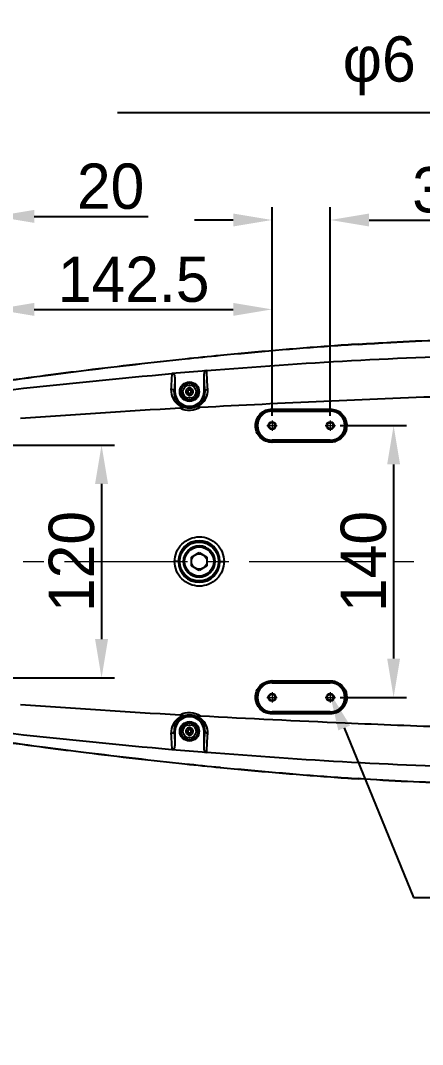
# Model space of a CAD drawing. Header units: millimetres. Extents: x 4061 to 8240, y 107 to 1541.
# Drawn here: x 6716.1 to 6778.3, y 1225.9 to 1384.2 of the extents above; entities that cross this region are included whole.
import ezdxf
from ezdxf import colors
from ezdxf.entities.mleader import LeaderData, LeaderLine
from ezdxf.math import Vec2, Vec3

# ---------------------------------------------------------------- set-up
doc = ezdxf.new("R2010")
doc.units = ezdxf.units.MM
doc.linetypes.add('CENTER2', pattern=[28.575, 19.05, -3.175, 3.175, -3.175])
doc.layers.add('中心线层', color=7, linetype='CENTER2', lineweight=0)
doc.layers.add('轮廓实线层', color=7, linetype='Continuous', lineweight=30)
doc.layers.add('尺寸标注', color=7, linetype='Continuous')
doc.styles.add('思源黑', font='SourceHanSansCN-Normal.ttf')
doc.dimstyles.new('尺寸标注_3_10比例', dxfattribs={"dimtxt": 7, "dimasz": 6, "dimexe": 2, "dimexo": 1.5, "dimgap": 1, "dimtad": 1, "dimdec": 1, "dimlfac": 3.333333, "dimdsep": 46, "dimtxsty": '思源黑', "dimcen": 0.09, "dimadec": 0, "dimazin": 0, "dimtp": 0.01, "dimtm": 0.01, "dimtfac": 1, "dimtdec": 1, "dimtofl": 0, "dimtmove": 0, "dimatfit": 3, "dimfxl": 0, "dimtolj": 1, "dimarcsym": 0})

# ---------------------------------------------------------------- blocks, each defined once
blk = doc.blocks.new('*D1366')
at = {"layer": 'Defpoints', "color": 0}
for p in [(6764.01, 1353.32), (6755.01, 1321.53), (6764.01, 1321.53)]:
    blk.add_point(p, dxfattribs=at)
at = {"layer": '轮廓实线层', "color": 0, "lineweight": -2}
for p, q in [((6755.01, 1323.03), (6755.01, 1355.32)), ((6764.01, 1323.03), (6764.01, 1355.32)), ((6749.01, 1353.32), (6743.01, 1353.32)), ((6770.01, 1353.32), (6787.73, 1353.32))]:
    blk.add_line(p, q, dxfattribs=at)
at = {"layer": '轮廓实线层', "color": 0}
for points in [[(6749.01, 1352.32), (6749.01, 1354.32), (6755.01, 1353.32)], [(6770.01, 1354.32), (6770.01, 1352.32), (6764.01, 1353.32)]]:
    blk.add_solid(points, dxfattribs=at)
at = {"layer": '轮廓实线层', "color": 0, "insert": (6781.87, 1357.95), "char_height": 7, "attachment_point": 5, "style": '思源黑'}
blk.add_mtext('\\A1;30', dxfattribs=at)
blk = doc.blocks.new('*D1367')
at = {"layer": 'Defpoints', "color": 0}
for p in [(6712.26, 1318.53), (6712.26, 1282.53), (6728.67, 1282.53)]:
    blk.add_point(p, dxfattribs=at)
at = {"layer": '轮廓实线层', "color": 0, "lineweight": -2}
for p, q in [((6713.76, 1318.53), (6730.67, 1318.53)), ((6728.67, 1312.53), (6728.67, 1288.53)), ((6713.76, 1282.53), (6730.67, 1282.53))]:
    blk.add_line(p, q, dxfattribs=at)
at = {"layer": '轮廓实线层', "color": 0}
for points in [[(6729.67, 1312.53), (6727.67, 1312.53), (6728.67, 1318.53)], [(6727.67, 1288.53), (6729.67, 1288.53), (6728.67, 1282.53)]]:
    blk.add_solid(points, dxfattribs=at)
at = {"layer": '轮廓实线层', "color": 0, "insert": (6724.05, 1300.53), "char_height": 7, "attachment_point": 5, "rotation": 90, "style": '思源黑'}
blk.add_mtext('\\A1;120', dxfattribs=at)
blk = doc.blocks.new('*D1368')
at = {"layer": 'Defpoints', "color": 0}
for p in [(6764.01, 1321.53), (6764.01, 1279.53), (6773.79, 1279.53)]:
    blk.add_point(p, dxfattribs=at)
at = {"layer": '轮廓实线层', "color": 0, "lineweight": -2}
for p, q in [((6765.51, 1321.53), (6775.79, 1321.53)), ((6773.79, 1315.53), (6773.79, 1285.53)), ((6765.51, 1279.53), (6775.79, 1279.53))]:
    blk.add_line(p, q, dxfattribs=at)
at = {"layer": '轮廓实线层', "color": 0}
for points in [[(6774.79, 1315.53), (6772.79, 1315.53), (6773.79, 1321.53)], [(6772.79, 1285.53), (6774.79, 1285.53), (6773.79, 1279.53)]]:
    blk.add_solid(points, dxfattribs=at)
at = {"layer": '轮廓实线层', "color": 0, "insert": (6769.16, 1300.53), "char_height": 7, "attachment_point": 5, "rotation": 90, "style": '思源黑'}
blk.add_mtext('\\A1;140', dxfattribs=at)
blk = doc.blocks.new('*D1369')
at = {"layer": 'Defpoints', "color": 0}
for p in [(6755.01, 1339.5), (6755.01, 1321.53), (6712.26, 1318.53)]:
    blk.add_point(p, dxfattribs=at)
at = {"layer": '轮廓实线层', "color": 0, "lineweight": -2}
for p, q in [((6712.26, 1320.03), (6712.26, 1341.5)), ((6755.01, 1323.03), (6755.01, 1341.5)), ((6718.26, 1339.5), (6749.01, 1339.5))]:
    blk.add_line(p, q, dxfattribs=at)
at = {"layer": '轮廓实线层', "color": 0}
for points in [[(6718.26, 1340.5), (6718.26, 1338.5), (6712.26, 1339.5)], [(6749.01, 1338.5), (6749.01, 1340.5), (6755.01, 1339.5)]]:
    blk.add_solid(points, dxfattribs=at)
at = {"layer": '轮廓实线层', "color": 0, "insert": (6733.63, 1344.12), "char_height": 7, "attachment_point": 5, "style": '思源黑'}
blk.add_mtext('\\A1;142.5', dxfattribs=at)
blk = doc.blocks.new('*D1370')
at = {"layer": 'Defpoints', "color": 0}
for p in [(6712.26, 1353.88), (6706.26, 1318.53), (6712.26, 1318.53)]:
    blk.add_point(p, dxfattribs=at)
at = {"layer": '轮廓实线层', "color": 0, "lineweight": -2}
for p, q in [((6706.26, 1320.03), (6706.26, 1355.88)), ((6712.26, 1320.03), (6712.26, 1355.88)), ((6700.26, 1353.88), (6694.26, 1353.88)), ((6718.26, 1353.88), (6735.88, 1353.88))]:
    blk.add_line(p, q, dxfattribs=at)
at = {"layer": '轮廓实线层', "color": 0}
for points in [[(6700.26, 1352.88), (6700.26, 1354.88), (6706.26, 1353.88)], [(6718.26, 1354.88), (6718.26, 1352.88), (6712.26, 1353.88)]]:
    blk.add_solid(points, dxfattribs=at)
at = {"layer": '轮廓实线层', "color": 0, "insert": (6730.07, 1358.5), "char_height": 7, "attachment_point": 5, "style": '思源黑'}
blk.add_mtext('\\A1;20', dxfattribs=at)

msp = doc.modelspace()

# ---------------------------------------------------------------- linework, layer by layer
for p, q in [((6740.013, 1329.039), (6740.013, 1326.78)), ((6744.506, 1326.78), (6744.506, 1329.523)), ((6740.013, 1326.78), (6739.888, 1326.78)), ((6741.746, 1326.908), (6741.746, 1326.653)), ((6742.128, 1326.908), (6741.746, 1326.908)), ((6741.746, 1326.653), (6742.128, 1326.653)), ((6742.128, 1327.29), (6742.128, 1326.908)), ((6742.383, 1327.29), (6742.128, 1327.29)), ((6742.128, 1326.653), (6742.128, 1326.27)), ((6742.383, 1326.908), (6742.383, 1327.29)), ((6742.766, 1326.908), (6742.383, 1326.908)), ((6742.383, 1326.27), (6742.383, 1326.653)), ((6742.383, 1326.653), (6742.766, 1326.653)), ((6742.766, 1326.653), (6742.766, 1326.908)), ((6744.653, 1326.78), (6744.506, 1326.78)), ((6742.128, 1326.27), (6742.383, 1326.27)), ((6755.005, 1323.785), (6755.005, 1323.962)), ((6764.005, 1323.935), (6755.005, 1323.935)), ((6755.005, 1323.785), (6764.005, 1323.785)), ((6764.005, 1323.935), (6764.005, 1323.785)), ((6755.005, 1319.125), (6755.005, 1319.275)), ((6764.005, 1319.275), (6755.005, 1319.275)), ((6764.005, 1319.125), (6755.005, 1319.125)), ((6764.005, 1319.275), (6764.005, 1319.125)), ((6742.555, 1301.223), (6743.755, 1301.916)), ((6743.755, 1301.916), (6744.955, 1301.223)), ((6740.531, 1300.53), (6739.963, 1300.53)), ((6742.555, 1299.837), (6742.555, 1301.223)), ((6743.755, 1299.145), (6742.555, 1299.837)), ((6744.955, 1299.837), (6743.755, 1299.145)), ((6744.955, 1301.223), (6744.955, 1299.837)), ((6746.967, 1300.53), (6747.591, 1300.53)), ((6755.005, 1281.785), (6755.005, 1281.935)), ((6755.005, 1281.935), (6764.005, 1281.935)), ((6755.005, 1281.785), (6764.005, 1281.785)), ((6764.005, 1281.935), (6764.005, 1281.785)), ((6755.005, 1277.098), (6755.005, 1277.275)), ((6764.005, 1277.275), (6755.005, 1277.275)), ((6755.005, 1277.125), (6764.005, 1277.125)), ((6764.005, 1277.275), (6764.005, 1277.125)), ((6741.746, 1274.408), (6741.746, 1274.153)), ((6742.128, 1274.408), (6741.746, 1274.408)), ((6742.128, 1274.79), (6742.128, 1274.408)), ((6742.383, 1274.79), (6742.128, 1274.79)), ((6742.383, 1274.408), (6742.383, 1274.79)), ((6742.766, 1274.408), (6742.383, 1274.408)), ((6742.766, 1274.153), (6742.766, 1274.408)), ((6739.888, 1274.28), (6740.013, 1274.28)), ((6740.013, 1274.28), (6740.013, 1272.022)), ((6741.746, 1274.153), (6742.128, 1274.153)), ((6742.128, 1274.153), (6742.128, 1273.77)), ((6742.128, 1273.77), (6742.383, 1273.77)), ((6742.383, 1273.77), (6742.383, 1274.153)), ((6742.383, 1274.153), (6742.766, 1274.153)), ((6744.506, 1271.537), (6744.506, 1274.28)), ((6744.506, 1274.28), (6744.653, 1274.28))]:
    msp.add_line(p, q)
for centre, radius in [((6742.255, 1326.78), 1.5), ((6742.256, 1326.78), 1.305), ((6742.256, 1326.78), 1.02), ((6755.005, 1321.53), 0.585), ((6755.005, 1321.53), 0.495), ((6764.005, 1321.53), 0.585), ((6764.005, 1321.53), 0.495), ((6743.755, 1300.53), 3), ((6743.755, 1300.53), 2.43), ((6743.755, 1300.53), 2.25), ((6743.755, 1300.53), 1.2), ((6755.005, 1279.53), 0.585), ((6755.005, 1279.53), 0.495), ((6764.005, 1279.53), 0.585), ((6764.005, 1279.53), 0.495), ((6742.255, 1274.28), 1.5), ((6742.256, 1274.28), 1.305), ((6742.256, 1274.28), 1.02)]:
    msp.add_circle(centre, radius)
for centre, radius, start, end in [((6812.911, 662.021), 673.586, 94.154595, 95.612751), ((6812.732, 663.468), 672.102, 94.148302, 95.609618), ((6805.711, 759.229), 576.112, 93.719014, 94.140815), ((6805.638, 759.426), 575.883, 93.713021, 94.134969), ((6829.749, 496.576), 839.888, 96.026277, 97.075652), ((6829.084, 502.091), 834.308, 96.020618, 97.076979), ((6820.291, 584.797), 751.162, 95.596821, 96.015255), ((6820.331, 584.004), 751.928, 95.593973, 96.011966), ((6839.078, 419.699), 917.329, 97.062436, 97.456974), ((6835.889, 445.982), 890.827, 97.06673, 97.472993), ((6829.269, 316.706), 1016.833, 94.75909, 95.063029), ((5748.444, 1274.846), 997.993, 3.004369, 3.169974), ((6826.774, 511.82), 824.39, 97.439978, 98.456834), ((6832.015, 473.375), 863.163, 97.454496, 98.425642), ((7811.799, 1268.99), 1073.98, 176.766335, 176.895291), ((7815.147, 1268.447), 1076.84, 176.774392, 176.894742), ((5748.279, 1274.49), 997.746, 3.004161, 3.161925), ((6742.267, 1326.626), 2.385, 176.28804, 248.72572), ((6742.259, 1326.78), 2.247, 179.9981, 0.0019), ((6742.257, 1326.781), 0.578, 186.53968, 217.11165), ((6742.238, 1326.775), 0.594, 34.97126, 41.6162), ((6742.267, 1326.632), 2.391, 297.57729, 3.55604), ((6742.257, 1326.786), 0.583, 247.94939, 256.10169), ((6742.257, 1326.778), 0.574, 295.14673, 309.03559), ((6810.715, 55.675), 1270.464, 93.153087, 94.268961), ((6755.003, 1321.539), 2.422, 89.94327, 270.05738), ((6755.005, 1321.53), 2.405, 90, 270), ((6755.005, 1321.53), 2.255, 90, 270), ((6764.003, 1321.539), 2.414, 284.20158, 89.9416), ((6764.005, 1321.53), 2.405, 270.01062, 90), ((6764.005, 1321.53), 2.255, 270, 90), ((6764.007, 1321.525), 2.562, 349.46693, 4.32627), ((6754.945, 1320.58), 1.627, 271.46252, 272.29094), ((6764.094, 1321.349), 2.367, 283.4343, 287.39565), ((6743.749, 1300.53), 3.218, 0.95159, 179.06113), ((6743.755, 1300.53), 3.16, 0, 359.22375), ((6743.755, 1300.53), 2.4, 180, 179.30144), ((6743.703, 1300.531), 3.171, 179.04399, 181.00873), ((6743.749, 1300.53), 3.218, 180.98455, 359.0925), ((6743.796, 1300.53), 3.171, 359.07575, 0.97524), ((6755.003, 1279.521), 2.422, 89.94467, 270.05691), ((6755.005, 1279.53), 2.405, 90, 270), ((6755.005, 1279.53), 2.255, 90, 270), ((6755.023, 1279.391), 2.715, 90.28474, 90.92151), ((6764.005, 1279.532), 2.404, 270, 89.9971), ((6764.003, 1279.521), 2.414, 270.06025, 75.08261), ((6764.005, 1279.53), 2.255, 270, 90), ((6764.121, 1279.792), 2.283, 73.31107, 76.60757), ((6764.014, 1279.536), 2.555, 356.8685, 0.15437), ((6808.481, 2510.277), 1235.288, 265.713196, 266.860335), ((6742.267, 1274.434), 2.385, 111.27684, 183.70986), ((6742.259, 1274.28), 2.247, 359.99811, 180.00189), ((6742.268, 1274.428), 2.391, 356.44388, 62.42357), ((6742.238, 1274.275), 0.594, 34.97126, 41.6162), ((6826.991, 2090.843), 826.007, 261.543599, 262.558277), ((6831.973, 2127.381), 862.856, 261.573197, 262.544511), ((7812.21, 1332.093), 1074.392, 183.104729, 183.233635), ((7815.113, 1332.611), 1076.806, 183.105256, 183.22561), ((6742.257, 1274.281), 0.578, 186.53968, 217.11165), ((6742.257, 1274.286), 0.583, 247.94939, 256.10169), ((6742.257, 1274.278), 0.574, 295.14673, 309.03559), ((5748.257, 1326.572), 997.767, 356.838077, 356.995837), ((5748.347, 1326.22), 998.09, 356.830037, 356.995623), ((6838.697, 2178.17), 914.115, 262.539676, 262.935047), ((6835.897, 2155.135), 890.885, 262.525887, 262.931556), ((6829.333, 2285.092), 1017.574, 264.937082, 265.240801), ((6829.785, 2104.836), 840.241, 262.923097, 263.972681), ((6829.1, 2099.112), 834.451, 262.921303, 263.978137), ((6820.189, 2015.283), 750.176, 263.983341, 264.402619), ((6820.344, 2017.184), 752.056, 263.986783, 264.404998), ((6812.971, 1939.728), 674.277, 264.386777, 265.843586), ((6812.739, 1937.672), 672.182, 264.389358, 265.850648), ((6805.524, 1839.187), 573.461, 265.857627, 266.281539), ((6805.651, 1841.819), 576.067, 265.863975, 266.285949)]:
    msp.add_arc(centre, radius, start, end)
for points, knots in [([(6768.342, 1334.128), (6770.017, 1334.236), (6776.772, 1334.642), (6783.537, 1334.914), (6788.626, 1334.959)], [0, 0, 0, 0, 0.2480255, 1, 1, 1, 1]), ([(6768.344, 1334.099), (6770.011, 1334.207), (6776.765, 1334.612), (6783.53, 1334.885), (6788.626, 1334.928)], [0, 0, 0, 0, 0.2468489, 1, 1, 1, 1]), ([(6744.907, 1330.033), (6752.358, 1330.654), (6767.381, 1331.727), (6782.44, 1332.302), (6790.024, 1332.291)], [0, 0, 0, 0, 0.4964268, 1, 1, 1, 1]), ([(6744.906, 1330.033), (6744.792, 1330.023), (6744.568, 1329.881), (6744.506, 1329.64), (6744.506, 1329.523)], [0, 0, 0, 0, 0.4965266, 1, 1, 1, 1]), ([(6690.862, 1323.917), (6698.893, 1325.269), (6715.121, 1327.23), (6731.373, 1328.849), (6739.531, 1329.572)], [0, 0, 0, 0, 0.4985814, 1, 1, 1, 1]), ([(6740.013, 1329.039), (6740.013, 1329.169), (6739.935, 1329.442), (6739.661, 1329.58), (6739.532, 1329.571)], [0, 0, 0, 0, 0.5019516, 1, 1, 1, 1]), ([(6739.398, 1327.158), (6739.37, 1326.627), (6739.651, 1325.397), (6740.656, 1324.553), (6741.276, 1324.33)], [0, 0, 0, 0, 0.4463637, 1, 1, 1, 1]), ([(6739.888, 1326.78), (6739.885, 1326.885), (6739.754, 1327.106), (6739.516, 1327.165), (6739.398, 1327.158)], [0, 0, 0, 0, 0.4697577, 1, 1, 1, 1]), ([(6741.941, 1327.263), (6741.93, 1327.257), (6741.91, 1327.244), (6741.891, 1327.229), (6741.881, 1327.221)], [0, 0, 0, 0, 0.4971039, 1, 1, 1, 1]), ([(6742.025, 1327.303), (6742.011, 1327.297), (6741.982, 1327.286), (6741.954, 1327.271), (6741.941, 1327.263)], [0, 0, 0, 0, 0.5023533, 1, 1, 1, 1]), ([(6742.256, 1327.357), (6742.244, 1327.361), (6742.219, 1327.365), (6742.194, 1327.361), (6742.181, 1327.358)], [0, 0, 0, 0, 0.493074, 1, 1, 1, 1]), ([(6742.332, 1327.358), (6742.319, 1327.361), (6742.294, 1327.365), (6742.267, 1327.361), (6742.256, 1327.357)], [0, 0, 0, 0, 0.5074264, 1, 1, 1, 1]), ([(6743.486, 1324.45), (6744.031, 1324.716), (6744.871, 1325.55), (6745.096, 1326.67), (6745.068, 1327.153)], [0, 0, 0, 0, 0.5561788, 1, 1, 1, 1]), ([(6743.923, 1324.385), (6750.288, 1324.729), (6762.978, 1325.346), (6775.672, 1325.888), (6781.999, 1326.08)], [0, 0, 0, 0, 0.5017095, 1, 1, 1, 1]), ([(6743.929, 1324.387), (6743.486, 1324.079), (6742.407, 1323.699), (6741.301, 1323.968), (6740.824, 1324.217)], [0, 0, 0, 0, 0.5005325, 1, 1, 1, 1]), ([(6741.276, 1324.33), (6741.296, 1324.353), (6741.316, 1324.413), (6741.381, 1324.387), (6741.384, 1324.372)], [0, 0, 0, 0, 0.6592313, 1, 1, 1, 1]), ([(6743.486, 1324.45), (6743.467, 1324.471), (6743.447, 1324.527), (6743.394, 1324.496), (6743.394, 1324.484)], [0, 0, 0, 0, 0.6920648, 1, 1, 1, 1]), ([(6743.926, 1324.385), (6743.808, 1324.379), (6743.659, 1324.376), (6743.509, 1324.427), (6743.486, 1324.45)], [0, 0, 0, 0, 0.7845887, 1, 1, 1, 1]), ([(6754.986, 1318.954), (6754.332, 1318.937), (6752.976, 1319.534), (6752.157, 1321.531), (6752.872, 1323.211), (6753.998, 1323.967), (6754.676, 1324.082), (6755.01, 1324.093)], [0, 0, 0, 0, 0.2488522, 0.4971069, 0.7456661, 0.8727736, 1, 1, 1, 1]), ([(6755.005, 1323.962), (6755.014, 1323.971), (6755.001, 1324.022), (6755.01, 1324.062), (6755.01, 1324.093)], [0, 0, 0, 0, 0.288811, 1, 1, 1, 1]), ([(6764.005, 1323.953), (6764.012, 1323.965), (6764.002, 1324.013), (6764.008, 1324.054), (6764.009, 1324.085)], [0, 0, 0, 0, 0.2991544, 1, 1, 1, 1]), ([(6764.009, 1324.085), (6764.632, 1324.112), (6765.926, 1323.577), (6766.515, 1322.338), (6766.562, 1321.718)], [0, 0, 0, 0, 0.5006936, 1, 1, 1, 1]), ([(6766.526, 1321.056), (6766.444, 1320.612), (6766.03, 1319.755), (6765.234, 1319.225), (6764.802, 1319.09)], [0, 0, 0, 0, 0.4995341, 1, 1, 1, 1]), ([(6755.005, 1319.117), (6755.016, 1319.104), (6755, 1319.041), (6755.01, 1318.992), (6755.01, 1318.955)], [0, 0, 0, 0, 0.3099438, 1, 1, 1, 1]), ([(6739.963, 1300.53), (6739.982, 1301.026), (6740.152, 1302.031), (6741.278, 1303.701), (6743.774, 1304.767), (6746.279, 1303.703), (6747.394, 1302.03), (6747.584, 1301.026), (6747.591, 1300.53)], [0, 0, 0, 0, 0.1262986, 0.252559, 0.4999151, 0.7474203, 0.8736937, 1, 1, 1, 1]), ([(6747.591, 1300.53), (6747.573, 1300.034), (6747.4, 1299.029), (6746.276, 1297.359), (6743.779, 1296.294), (6741.275, 1297.358), (6740.159, 1299.03), (6739.971, 1300.034), (6739.963, 1300.53)], [0, 0, 0, 0, 0.1263038, 0.2525654, 0.4999243, 0.7474161, 0.8736925, 1, 1, 1, 1]), ([(6755.01, 1276.967), (6754.676, 1276.984), (6753.999, 1277.09), (6752.875, 1277.848), (6752.158, 1279.519), (6752.971, 1281.533), (6754.325, 1282.095), (6754.98, 1282.105)], [0, 0, 0, 0, 0.1271461, 0.254158, 0.5026113, 0.7509465, 1, 1, 1, 1]), ([(6755.005, 1281.944), (6755.016, 1281.956), (6755, 1282.019), (6755.01, 1282.068), (6755.01, 1282.106)], [0, 0, 0, 0, 0.3099421, 1, 1, 1, 1]), ([(6764.005, 1281.935), (6764.019, 1281.944), (6763.994, 1282.014), (6764.008, 1282.059), (6764.008, 1282.097)], [0, 0, 0, 0, 0.3011255, 1, 1, 1, 1]), ([(6764.777, 1281.979), (6765.285, 1281.826), (6766.216, 1281.157), (6766.568, 1280.073), (6766.569, 1279.543)], [0, 0, 0, 0, 0.5004834, 1, 1, 1, 1]), ([(6766.566, 1279.397), (6766.531, 1278.767), (6765.954, 1277.482), (6764.641, 1276.98), (6764.009, 1276.975)], [0, 0, 0, 0, 0.4991663, 1, 1, 1, 1]), ([(6690.862, 1277.144), (6698.893, 1275.792), (6715.121, 1273.828), (6731.374, 1272.212), (6739.532, 1271.489)], [0, 0, 0, 0, 0.4985819, 1, 1, 1, 1]), ([(6741.276, 1276.73), (6740.656, 1276.508), (6739.652, 1275.663), (6739.368, 1274.433), (6739.398, 1273.903)], [0, 0, 0, 0, 0.553513, 1, 1, 1, 1]), ([(6740.824, 1276.843), (6741.3, 1277.095), (6742.406, 1277.359), (6743.488, 1276.984), (6743.929, 1276.673)], [0, 0, 0, 0, 0.4994834, 1, 1, 1, 1]), ([(6741.276, 1276.73), (6741.296, 1276.707), (6741.316, 1276.648), (6741.381, 1276.673), (6741.384, 1276.689)], [0, 0, 0, 0, 0.6590275, 1, 1, 1, 1]), ([(6743.486, 1276.61), (6743.467, 1276.59), (6743.447, 1276.533), (6743.394, 1276.564), (6743.394, 1276.577)], [0, 0, 0, 0, 0.6915662, 1, 1, 1, 1]), ([(6743.486, 1276.61), (6743.509, 1276.633), (6743.659, 1276.684), (6743.808, 1276.682), (6743.926, 1276.675)], [0, 0, 0, 0, 0.2153977, 1, 1, 1, 1]), ([(6745.068, 1273.907), (6745.095, 1274.39), (6744.872, 1275.51), (6744.031, 1276.344), (6743.486, 1276.61)], [0, 0, 0, 0, 0.4437178, 1, 1, 1, 1]), ([(6743.929, 1276.673), (6751.385, 1276.268), (6764.222, 1275.657), (6777.063, 1275.126), (6782.446, 1274.968)], [0, 0, 0, 0, 0.5810224, 1, 1, 1, 1]), ([(6755.005, 1277.098), (6755.014, 1277.089), (6755.001, 1277.038), (6755.01, 1276.998), (6755.01, 1276.967)], [0, 0, 0, 0, 0.2992445, 1, 1, 1, 1]), ([(6764.005, 1277.107), (6764.012, 1277.096), (6764.001, 1277.048), (6764.008, 1277.006), (6764.009, 1276.975)], [0, 0, 0, 0, 0.290173, 1, 1, 1, 1]), ([(6741.941, 1274.763), (6741.93, 1274.757), (6741.91, 1274.744), (6741.891, 1274.729), (6741.881, 1274.721)], [0, 0, 0, 0, 0.4971039, 1, 1, 1, 1]), ([(6742.025, 1274.803), (6742.011, 1274.797), (6741.982, 1274.786), (6741.954, 1274.771), (6741.941, 1274.763)], [0, 0, 0, 0, 0.5023533, 1, 1, 1, 1]), ([(6742.256, 1274.857), (6742.244, 1274.861), (6742.219, 1274.865), (6742.194, 1274.861), (6742.181, 1274.858)], [0, 0, 0, 0, 0.493074, 1, 1, 1, 1]), ([(6742.332, 1274.858), (6742.319, 1274.861), (6742.294, 1274.865), (6742.267, 1274.861), (6742.256, 1274.857)], [0, 0, 0, 0, 0.5074264, 1, 1, 1, 1]), ([(6739.888, 1274.28), (6739.885, 1274.176), (6739.754, 1273.954), (6739.516, 1273.896), (6739.398, 1273.903)], [0, 0, 0, 0, 0.4690024, 1, 1, 1, 1]), ([(6739.532, 1271.489), (6739.661, 1271.48), (6739.934, 1271.618), (6740.013, 1271.891), (6740.013, 1272.022)], [0, 0, 0, 0, 0.4954821, 1, 1, 1, 1]), ([(6744.906, 1271.027), (6744.792, 1271.037), (6744.568, 1271.179), (6744.506, 1271.42), (6744.506, 1271.537)], [0, 0, 0, 0, 0.4964614, 1, 1, 1, 1]), ([(6790.024, 1268.769), (6782.44, 1268.758), (6767.38, 1269.333), (6752.357, 1270.407), (6744.906, 1271.027)], [0, 0, 0, 0, 0.503572, 1, 1, 1, 1]), ([(6788.629, 1266.102), (6786.922, 1266.116), (6780.151, 1266.249), (6773.386, 1266.605), (6768.333, 1266.933)], [0, 0, 0, 0, 0.2521644, 1, 1, 1, 1]), ([(6788.63, 1266.132), (6786.912, 1266.147), (6780.141, 1266.279), (6773.377, 1266.635), (6768.335, 1266.962)], [0, 0, 0, 0, 0.2537275, 1, 1, 1, 1])]:
    msp.add_open_spline(points, degree=3, knots=knots)
for points in [[(6741.881, 1327.221), (6741.743, 1327.104), (6741.662, 1326.895), (6741.682, 1326.715)], [(6742.181, 1327.358), (6742.128, 1327.346), (6742.077, 1327.323), (6742.025, 1327.303)], [(6742.682, 1327.17), (6742.594, 1327.269), (6742.461, 1327.328), (6742.332, 1327.358)], [(6742.619, 1326.332), (6742.769, 1326.454), (6742.857, 1326.683), (6742.825, 1326.874)], [(6742.825, 1326.874), (6742.81, 1326.96), (6742.775, 1327.044), (6742.725, 1327.116)], [(6744.653, 1326.78), (6744.658, 1326.966), (6744.883, 1327.138), (6745.068, 1327.153)], [(6741.796, 1326.432), (6741.857, 1326.351), (6741.944, 1326.284), (6742.038, 1326.246)], [(6742.117, 1326.22), (6742.162, 1326.209), (6742.209, 1326.203), (6742.256, 1326.203)], [(6742.256, 1326.203), (6742.339, 1326.203), (6742.425, 1326.222), (6742.501, 1326.258)], [(6741.276, 1324.33), (6741.176, 1324.213), (6740.982, 1324.224), (6740.829, 1324.215)], [(6741.402, 1324.404), (6742.021, 1324.179), (6742.784, 1324.221), (6743.374, 1324.513)], [(6764.005, 1323.953), (6761.005, 1323.956), (6758.005, 1323.959), (6755.005, 1323.962)], [(6755.01, 1324.093), (6758.01, 1324.09), (6761.009, 1324.087), (6764.009, 1324.085)], [(6764.008, 1318.963), (6761.009, 1318.961), (6758.009, 1318.958), (6755.01, 1318.955)], [(6764.644, 1319.046), (6764.437, 1318.996), (6764.222, 1318.973), (6764.008, 1318.963)], [(6755.01, 1282.106), (6758.009, 1282.102), (6761.009, 1282.099), (6764.008, 1282.097)], [(6764.008, 1282.097), (6764.224, 1282.086), (6764.44, 1282.063), (6764.65, 1282.013)], [(6740.829, 1276.845), (6740.982, 1276.836), (6741.176, 1276.847), (6741.276, 1276.73)], [(6743.374, 1276.547), (6742.784, 1276.839), (6742.021, 1276.881), (6741.402, 1276.657)], [(6755.005, 1277.098), (6758.005, 1277.102), (6761.005, 1277.105), (6764.005, 1277.107)], [(6764.009, 1276.975), (6761.009, 1276.973), (6758.01, 1276.97), (6755.01, 1276.967)], [(6741.881, 1274.721), (6741.743, 1274.604), (6741.662, 1274.395), (6741.682, 1274.215)], [(6742.181, 1274.858), (6742.128, 1274.846), (6742.077, 1274.823), (6742.025, 1274.803)], [(6742.682, 1274.67), (6742.594, 1274.769), (6742.461, 1274.828), (6742.332, 1274.858)], [(6742.619, 1273.832), (6742.769, 1273.954), (6742.857, 1274.183), (6742.825, 1274.374)], [(6742.825, 1274.374), (6742.81, 1274.46), (6742.775, 1274.544), (6742.725, 1274.616)], [(6741.796, 1273.932), (6741.857, 1273.851), (6741.944, 1273.784), (6742.038, 1273.746)], [(6742.117, 1273.72), (6742.162, 1273.709), (6742.209, 1273.703), (6742.256, 1273.703)], [(6742.256, 1273.703), (6742.339, 1273.703), (6742.425, 1273.722), (6742.501, 1273.758)], [(6744.653, 1274.28), (6744.658, 1274.094), (6744.883, 1273.922), (6745.068, 1273.907)]]:
    msp.add_open_spline(points, degree=3)
at = {"layer": '中心线层'}
for p, q in [((6755.005, 1322.334), (6755.005, 1320.726)), ((6764.005, 1322.334), (6764.005, 1320.726)), ((6754.197, 1321.53), (6755.813, 1321.53)), ((6763.197, 1321.53), (6764.813, 1321.53)), ((6665.771, 1300.53), (7047.216, 1300.53)), ((6754.197, 1279.53), (6755.813, 1279.53)), ((6755.005, 1280.334), (6755.005, 1278.726)), ((6763.197, 1279.53), (6764.813, 1279.53)), ((6764.005, 1280.334), (6764.005, 1278.726))]:
    msp.add_line(p, q, dxfattribs=at)

# ---------------------------------------------------------------- dimensions: what is measured, and where the dimension line sits
at = {"layer": '轮廓实线层'}
for base, p1, p2, picture, middle in [((6712.255, 1353.876), (6706.255, 1318.53), (6712.255, 1318.53), '*D1370', (6730.07, 1353.876)), ((6764.005, 1353.323), (6755.005, 1321.53), (6764.005, 1321.53), '*D1366', (6781.869, 1353.323))]:
    dim = msp.add_linear_dim(base=base, p1=p1, p2=p2, dimstyle='尺寸标注_3_10比例', dxfattribs=at)
    dim.commit()
    dim.dimension.update_dxf_attribs({"geometry": picture, "text_midpoint": middle, "dimtype": 160})
dim = msp.add_linear_dim(base=(6755.005, 1339.499), p1=(6712.255, 1318.53), p2=(6755.005, 1321.53), dimstyle='尺寸标注_3_10比例', dxfattribs=at)
dim.commit()
dim.dimension.update_dxf_attribs({"geometry": '*D1369', "text_midpoint": (6733.63, 1344.125)})
for base, p1, p2, picture, middle in [((6773.789, 1279.53), (6764.005, 1321.53), (6764.005, 1279.53), '*D1368', (6769.163, 1300.53)), ((6728.672, 1282.53), (6712.255, 1318.53), (6712.255, 1282.53), '*D1367', (6724.046, 1300.53))]:
    dim = msp.add_linear_dim(base=base, p1=p1, p2=p2, angle=90, dimstyle='尺寸标注_3_10比例', dxfattribs=at)
    dim.commit()
    dim.dimension.update_dxf_attribs({"geometry": picture, "text_midpoint": middle})

# ---------------------------------------------------------------- leaders
at = {"layer": '尺寸标注'}
ml = msp.add_multileader_mtext('Standard', dxfattribs=at)
ml.set_content('{\\A1;\\C256;φ6 {\\H0.7x;\\S+0.018^  0;}Penetration（locating hole）}', style='思源黑')
ml.set_leader_properties()
ml.build(insert=Vec2(0, 0))
ml.multileader.update_dxf_attribs({"text_left_attachment_type": 5, "text_right_attachment_type": 5, "dogleg_length": 1, "arrow_head_size": 6})
ctx = ml.context
ctx.base_point, ctx.char_height, ctx.arrow_head_size, ctx.plane_origin = Vec3(6761.375, 1369.904), 7, 6, Vec3(6942.949, 1322.52)
ctx.left_attachment, ctx.right_attachment, ctx.text_align_type = 5, 5, 2
notes = []
notes.append((ctx, [(0, (1, 1, 0), (6922.568, 1369.904), (-1, 0), 1, [(0, [(6942.949, 1322.52)], 0, [])])]))
ctx.mtext.insert, ctx.mtext.alignment, ctx.mtext.flow_direction = Vec3(6919.568, 1384.091), 3, 5
ml = msp.add_multileader_mtext('Standard', dxfattribs=at)
ml.set_content('8×M4 {\\A1;\\C256;depth }10', style='思源黑')
ml.set_leader_properties()
ml.build(insert=Vec2(0, 0))
ml.multileader.update_dxf_attribs({"text_left_attachment_type": 5, "text_right_attachment_type": 5, "dogleg_length": 1, "arrow_head_size": 6})
ctx = ml.context
ctx.base_point, ctx.char_height, ctx.arrow_head_size, ctx.plane_origin = Vec3(6777.883, 1248.598), 7, 6, Vec3(6763.887, 1280.347)
ctx.left_attachment, ctx.right_attachment = 5, 5
notes.append((ctx, [(0, (1, 1, 0), (6776.883, 1248.598), (1, 0), 1, [(0, [(6763.887, 1280.347)], 0, [])])]))
ctx.mtext.insert, ctx.mtext.flow_direction = Vec3(6779.883, 1258.428), 5
for ctx, leaders in notes:
    for number, flags, end, landing, length, lines in leaders:
        leader = LeaderData()
        leader.index, (leader.has_last_leader_line, leader.has_dogleg_vector, leader.attachment_direction) = number, flags
        leader.last_leader_point, leader.dogleg_vector, leader.dogleg_length = Vec3(end), Vec3(landing), length
        for number, points, colour, breaks in lines:
            line = LeaderLine()
            line.index, line.vertices, line.color, line.breaks = number, Vec3.list(points), colors.encode_raw_color(colour), breaks
            leader.lines.append(line)
        ctx.leaders.append(leader)

doc.saveas('drawing.dxf')
